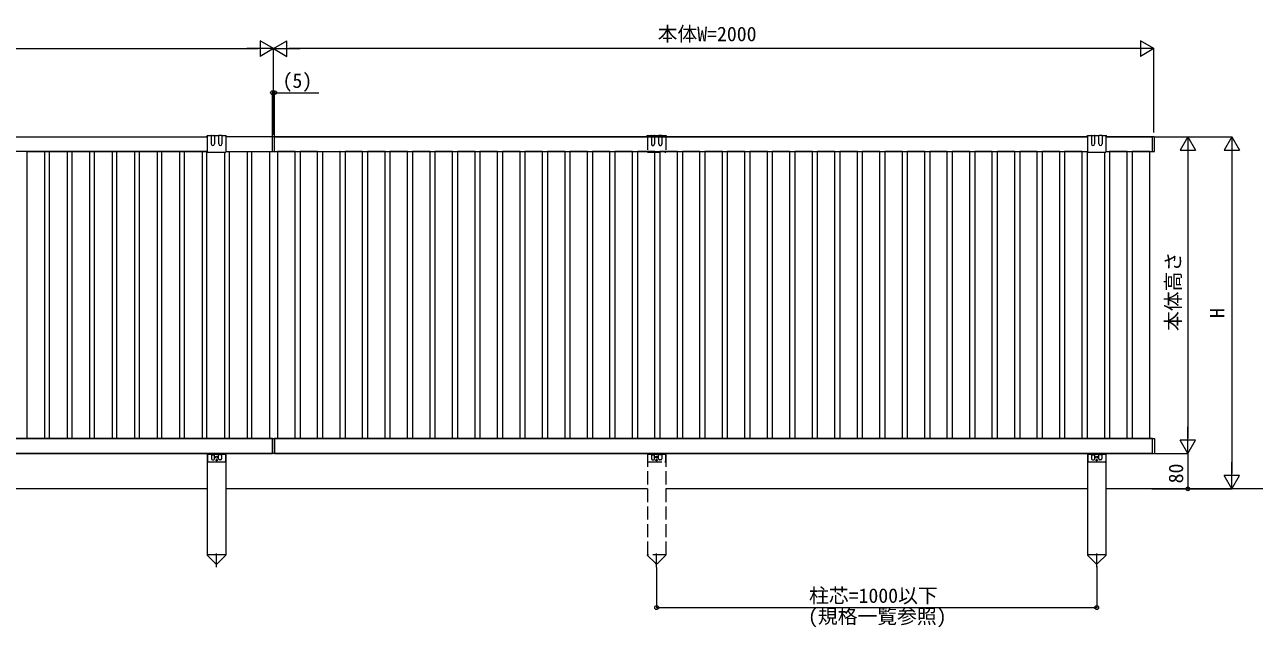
# Model space of a CAD drawing. Units: millimetres, scale not verified. Extents: x -3967 to 3967, y -2821 to 2821.
# Drawn here: x -266 to 2529, y -551 to 818 of the extents above; entities that cross this region are included whole.
import ezdxf
from ezdxf.enums import TextEntityAlignment as Align

# ---------------------------------------------------------------- set-up
doc = ezdxf.new("R2010")
doc.units = ezdxf.units.MM
doc.header["$LTSCALE"] = 10
doc.linetypes.add('CHAIN2', pattern=[12, 9, -1, 1, -1])
doc.linetypes.add('DASHED3', pattern=[4, 3, -1])
doc.layers.add('0-1_USER1', color=4, linetype='Continuous', lineweight=9)
doc.layers.add('0-3_YKK_11', color=6, linetype='Continuous', lineweight=9)
doc.styles.add('ＭＳ ゴシック', font='')
doc.styles.get('ＭＳ ゴシック').set_extended_font_data('MS Gothic')

msp = doc.modelspace()

# ---------------------------------------------------------------- linework, layer by layer
at = {"layer": '0-1_USER1'}
for p, q in [((-1549.55, 563.71), (149.45, 563.71)), ((149.45, 564.11), (147.49, 564.1)), ((158.45, 565.69), (149.45, 565.69)), ((149.45, 564.11), (149.45, 528.32)), ((158.45, 565.69), (158.45, 547.27)), ((159.45, 566.69), (164.45, 566.69)), ((165.45, 565.69), (165.45, 547.27)), ((175.45, 565.69), (165.45, 565.69)), ((175.45, 547.27), (175.45, 565.69)), ((181.45, 566.69), (176.45, 566.69)), ((182.45, 565.69), (182.45, 547.27)), ((191.45, 565.69), (182.45, 565.69)), ((191.45, 564.19), (191.45, 528.32)), ((193.39, 564.18), (191.45, 564.18)), ((297.45, 563.71), (191.45, 563.71)), ((297.45, 563.71), (191.45, 563.71)), ((297.45, 529.71), (297.45, 563.71)), ((301.95, 563.71), (297.95, 563.71)), ((297.95, 529.71), (297.95, 563.71)), ((301.95, 529.71), (301.95, 563.71)), ((2149.45, 563.71), (302.45, 563.71)), ((302.45, 529.71), (302.45, 563.71)), ((302.45, 563.71), (2149.45, 563.71)), ((2149.45, 564.11), (2147.49, 564.1)), ((2158.45, 565.69), (2149.45, 565.69)), ((2149.45, 564.19), (2149.45, 528.32)), ((2158.45, 565.69), (2158.45, 547.27)), ((2159.45, 566.69), (2164.45, 566.69)), ((2165.45, 565.69), (2165.45, 547.27)), ((2175.45, 565.69), (2165.45, 565.69)), ((2175.45, 547.27), (2175.45, 565.69)), ((2181.45, 566.69), (2176.45, 566.69)), ((2182.45, 565.69), (2182.45, 547.27)), ((2191.45, 565.69), (2182.45, 565.69)), ((2191.45, 564.19), (2191.45, 528.32)), ((2193.39, 564.18), (2191.45, 564.18)), ((2297.45, 563.71), (2191.45, 563.71)), ((2191.45, 563.71), (2297.45, 563.71)), ((2297.45, 529.71), (2297.45, 563.71)), ((2301.95, 563.71), (2297.45, 563.71)), ((2297.45, 529.71), (2297.45, 563.71)), ((2301.95, 529.71), (2301.95, 563.71)), ((149.45, 529.71), (-1549.55, 529.71)), ((-228.52, 529.71), (149.45, 529.71)), ((-228.52, 529.71), (-213.05, 529.71)), ((149.45, 528.32), (191.45, 528.32)), ((191.45, 529.71), (297.45, 529.71)), ((297.95, 529.71), (301.95, 529.71)), ((302.45, 529.71), (2149.45, 529.71)), ((302.45, 529.71), (2149.45, 529.71)), ((2149.45, 528.32), (2191.45, 528.32)), ((2191.45, 529.71), (2297.45, 529.71)), ((2191.45, 529.71), (2297.45, 529.71)), ((2297.45, 529.71), (2301.95, 529.71)), ((-1697.55, -122.29), (297.45, -122.29)), ((297.45, -122.29), (-1697.55, -122.29)), ((-213.05, -122.29), (-228.52, -122.29)), ((297.45, -156.29), (297.45, -122.29)), ((297.45, -156.29), (297.45, -122.29)), ((2297.45, -122.29), (302.45, -122.29)), ((302.45, -156.29), (302.45, -122.29)), ((302.45, -122.29), (2297.45, -122.29)), ((302.45, -156.29), (302.45, -122.29)), ((2297.45, -156.29), (2297.45, -122.29)), ((2301.95, -122.29), (2301.95, -156.29)), ((297.45, -156.29), (-1697.55, -156.29)), ((-1697.55, -156.29), (297.45, -156.29)), ((-228.52, -156.29), (297.45, -156.29)), ((149.45, -156.29), (149.45, -386.29)), ((149.95, -156.29), (149.95, -173.26)), ((149.95, -157.76), (158.95, -157.76)), ((158.95, -156.26), (158.95, -168.26)), ((159.95, -158.76), (164.95, -158.76)), ((165.95, -168.26), (165.95, -156.26)), ((165.95, -157.76), (174.95, -157.76)), ((174.95, -168.26), (174.95, -156.26)), ((180.95, -158.76), (175.95, -158.76)), ((181.95, -156.26), (181.95, -168.26)), ((181.95, -157.76), (190.95, -157.76)), ((190.95, -156.29), (190.95, -173.26)), ((191.45, -156.29), (191.45, -386.29)), ((302.45, -156.29), (2297.45, -156.29)), ((2297.45, -156.29), (302.45, -156.29)), ((2149.45, -156.29), (2149.45, -386.29)), ((2149.95, -156.29), (2149.95, -173.26)), ((2149.95, -157.76), (2158.95, -157.76)), ((2158.95, -156.26), (2158.95, -168.26)), ((2159.95, -158.76), (2164.95, -158.76)), ((2165.95, -168.26), (2165.95, -156.26)), ((2165.95, -157.76), (2174.95, -157.76)), ((2174.95, -168.26), (2174.95, -156.26)), ((2180.95, -158.76), (2175.95, -158.76)), ((2181.95, -156.26), (2181.95, -168.26)), ((2181.95, -157.76), (2190.95, -157.76)), ((2190.95, -156.29), (2190.95, -173.26)), ((2191.45, -156.29), (2191.45, -386.29)), ((2297.45, -156.29), (2301.95, -156.29)), ((151.95, -175.26), (188.95, -175.26)), ((160.95, -170.26), (163.95, -170.26)), ((179.95, -170.26), (176.95, -170.26)), ((2151.95, -175.26), (2188.95, -175.26)), ((2160.95, -170.26), (2163.95, -170.26)), ((2179.95, -170.26), (2176.95, -170.26)), ((149.45, -236.29), (-808.51, -236.29)), ((1149.45, -236.29), (191.45, -236.29)), ((2149.45, -236.29), (1191.45, -236.29)), ((2653.33, -236.29), (2191.45, -236.29)), ((191.65, -386.29), (149.25, -386.29)), ((149.25, -386.29), (149.25, -387.29)), ((149.25, -387.29), (166.92, -404.84)), ((191.65, -387.29), (173.97, -404.84)), ((191.65, -387.29), (191.65, -386.29)), ((2191.65, -386.29), (2149.25, -386.29)), ((2149.25, -386.29), (2149.25, -387.29)), ((2149.25, -387.29), (2166.92, -404.84)), ((2191.65, -387.29), (2173.97, -404.84)), ((2191.65, -387.29), (2191.65, -386.29))]:
    msp.add_line(p, q, dxfattribs=at)
at = {"layer": '0-1_USER1', "linetype": 'DASHED3'}
for p, q in [((1149.45, 564.11), (1147.49, 564.1)), ((1158.45, 565.69), (1149.45, 565.69)), ((1149.45, 564.11), (1149.45, 528.32)), ((1158.45, 565.69), (1158.45, 547.27)), ((1159.45, 566.69), (1164.45, 566.69)), ((1165.45, 565.69), (1165.45, 547.27)), ((1175.45, 565.69), (1165.45, 565.69)), ((1175.45, 547.27), (1175.45, 565.69)), ((1181.45, 566.69), (1176.45, 566.69)), ((1182.45, 565.69), (1182.45, 547.27)), ((1191.45, 565.69), (1182.45, 565.69)), ((1191.45, 564.19), (1191.45, 528.32)), ((1193.39, 564.18), (1191.45, 564.18)), ((1149.45, 528.32), (1191.45, 528.32)), ((1149.45, -156.29), (1149.45, -386.29)), ((1149.95, -156.29), (1149.95, -173.26)), ((1149.95, -157.76), (1158.95, -157.76)), ((1158.95, -156.26), (1158.95, -168.26)), ((1159.95, -158.76), (1164.95, -158.76)), ((1165.95, -168.26), (1165.95, -156.26)), ((1165.95, -157.76), (1174.95, -157.76)), ((1174.95, -168.26), (1174.95, -156.26)), ((1180.95, -158.76), (1175.95, -158.76)), ((1181.95, -156.26), (1181.95, -168.26)), ((1181.95, -157.76), (1190.95, -157.76)), ((1190.95, -156.29), (1190.95, -173.26)), ((1191.45, -156.29), (1191.45, -386.29)), ((1151.95, -175.26), (1188.95, -175.26)), ((1160.95, -170.26), (1163.95, -170.26)), ((1179.95, -170.26), (1176.95, -170.26)), ((1191.65, -386.29), (1149.25, -386.29)), ((1149.25, -386.29), (1149.25, -387.29)), ((1149.25, -387.29), (1166.92, -404.84)), ((1191.65, -387.29), (1173.97, -404.84)), ((1191.65, -387.29), (1191.65, -386.29))]:
    msp.add_line(p, q, dxfattribs=at)
at = {"layer": '0-1_USER1', "linetype": 'CHAIN2'}
for p, q in [((170.47, -414.05), (170.47, -383.09)), ((1170.47, -414.05), (1170.47, -383.09)), ((2170.47, -414.05), (2170.47, -383.09))]:
    msp.add_line(p, q, dxfattribs=at)
at = {"layer": '0-1_USER1'}
for points in [[(-220.17, -122.29), (-260.17, -122.29), (-260.17, 529.71), (-220.17, 529.71)], [(-169.07, -122.29), (-209.07, -122.29), (-209.07, 529.71), (-169.07, 529.71)], [(-117.97, -122.29), (-157.97, -122.29), (-157.97, 529.71), (-117.97, 529.71)], [(-66.87, -122.29), (-106.87, -122.29), (-106.87, 529.71), (-66.87, 529.71)], [(-15.77, -122.29), (-55.77, -122.29), (-55.77, 529.71), (-15.77, 529.71)], [(35.33, -122.29), (-4.67, -122.29), (-4.67, 529.71), (35.33, 529.71)], [(86.43, -122.29), (46.43, -122.29), (46.43, 529.71), (86.43, 529.71)], [(137.53, -122.29), (97.53, -122.29), (97.53, 529.71), (137.53, 529.71)], [(239.73, -122.29), (199.73, -122.29), (199.73, 529.71), (239.73, 529.71)], [(290.83, -122.29), (250.83, -122.29), (250.83, 529.71), (290.83, 529.71)], [(309.07, -122.29), (349.07, -122.29), (349.07, 529.71), (309.07, 529.71)], [(360.17, -122.29), (400.17, -122.29), (400.17, 529.71), (360.17, 529.71)], [(462.37, -122.29), (502.37, -122.29), (502.37, 529.71), (462.37, 529.71)], [(513.47, -122.29), (553.47, -122.29), (553.47, 529.71), (513.47, 529.71)], [(564.57, -122.29), (604.57, -122.29), (604.57, 529.71), (564.57, 529.71)], [(615.67, -122.29), (655.67, -122.29), (655.67, 529.71), (615.67, 529.71)], [(666.77, -122.29), (706.77, -122.29), (706.77, 529.71), (666.77, 529.71)], [(717.87, -122.29), (757.87, -122.29), (757.87, 529.71), (717.87, 529.71)], [(768.97, -122.29), (808.97, -122.29), (808.97, 529.71), (768.97, 529.71)], [(820.07, -122.29), (860.07, -122.29), (860.07, 529.71), (820.07, 529.71)], [(871.17, -122.29), (911.17, -122.29), (911.17, 529.71), (871.17, 529.71)], [(922.27, -122.29), (962.27, -122.29), (962.27, 529.71), (922.27, 529.71)], [(973.37, -122.29), (1013.37, -122.29), (1013.37, 529.71), (973.37, 529.71)], [(1024.47, -122.29), (1064.47, -122.29), (1064.47, 529.71), (1024.47, 529.71)], [(1075.57, -122.29), (1115.57, -122.29), (1115.57, 529.71), (1075.57, 529.71)], [(1126.67, -122.29), (1166.67, -122.29), (1166.67, 529.71), (1126.67, 529.71)], [(1177.77, -122.29), (1217.77, -122.29), (1217.77, 529.71), (1177.77, 529.71)], [(1228.87, -122.29), (1268.87, -122.29), (1268.87, 529.71), (1228.87, 529.71)], [(1279.97, -122.29), (1319.97, -122.29), (1319.97, 529.71), (1279.97, 529.71)], [(1331.07, -122.29), (1371.07, -122.29), (1371.07, 529.71), (1331.07, 529.71)], [(1382.17, -122.29), (1422.17, -122.29), (1422.17, 529.71), (1382.17, 529.71)], [(1433.27, -122.29), (1473.27, -122.29), (1473.27, 529.71), (1433.27, 529.71)], [(1484.37, -122.29), (1524.37, -122.29), (1524.37, 529.71), (1484.37, 529.71)], [(1535.47, -122.29), (1575.47, -122.29), (1575.47, 529.71), (1535.47, 529.71)], [(1586.57, -122.29), (1626.57, -122.29), (1626.57, 529.71), (1586.57, 529.71)], [(1637.67, -122.29), (1677.67, -122.29), (1677.67, 529.71), (1637.67, 529.71)], [(1688.77, -122.29), (1728.77, -122.29), (1728.77, 529.71), (1688.77, 529.71)], [(1739.87, -122.29), (1779.87, -122.29), (1779.87, 529.71), (1739.87, 529.71)], [(1790.97, -122.29), (1830.97, -122.29), (1830.97, 529.71), (1790.97, 529.71)], [(1842.07, -122.29), (1882.07, -122.29), (1882.07, 529.71), (1842.07, 529.71)], [(1893.17, -122.29), (1933.17, -122.29), (1933.17, 529.71), (1893.17, 529.71)], [(1944.27, -122.29), (1984.27, -122.29), (1984.27, 529.71), (1944.27, 529.71)], [(1995.37, -122.29), (2035.37, -122.29), (2035.37, 529.71), (1995.37, 529.71)], [(2046.47, -122.29), (2086.47, -122.29), (2086.47, 529.71), (2046.47, 529.71)], [(2097.57, -122.29), (2137.57, -122.29), (2137.57, 529.71), (2097.57, 529.71)], [(2199.77, -122.29), (2239.77, -122.29), (2239.77, 529.71), (2199.77, 529.71)], [(2250.87, -122.29), (2290.87, -122.29), (2290.87, 529.71), (2250.87, 529.71)], [(297.95, -122.29), (301.95, -122.29), (301.95, -156.29), (297.95, -156.29)]]:
    msp.add_lwpolyline(points, close=True, dxfattribs=at)
for points in [[(188.63, 528.32), (188.63, -122.29), (148.63, -122.29), (148.63, 529.71), (149.45, 529.71)], [(411.27, 528.32), (411.27, -122.29), (451.27, -122.29), (451.27, 529.71), (450.45, 529.71)], [(2149.45, 529.71), (2148.67, 529.71), (2148.67, -122.29), (2188.67, -122.29), (2188.67, 528.32)], [(2297.45, -156.29), (2297.45, -122.29), (2301.95, -122.29)]]:
    msp.add_lwpolyline(points, dxfattribs=at)
for centre, radius in [((170.45, -164.26), 2.1), ((2170.45, -164.26), 2.1), ((170.45, -171.26), 1.65), ((2170.45, -171.26), 1.65)]:
    msp.add_circle(centre, radius, dxfattribs=at)
at = {"layer": '0-1_USER1', "linetype": 'DASHED3'}
for centre, radius in [((1170.45, -164.26), 2.1), ((1170.45, -171.26), 1.65)]:
    msp.add_circle(centre, radius, dxfattribs=at)
at = {"layer": '0-1_USER1'}
for centre, radius, start, end in [((149.45, 563.69), 2, 90, 168.08278), ((159.45, 565.69), 1, 90, 180), ((164.45, 565.69), 1, 0, 90), ((176.45, 565.69), 1, 90, 180), ((181.45, 565.69), 1, 0, 90), ((191.45, 563.69), 2, 14.18269, 90), ((2149.45, 563.69), 2, 90, 168.08278), ((2159.45, 565.69), 1, 90, 180), ((2164.45, 565.69), 1, 0, 90), ((2176.45, 565.69), 1, 90, 180), ((2181.45, 565.69), 1, 0, 90), ((2191.45, 563.69), 2, 14.18269, 90), ((161.95, 547.27), 3.5, 180.00009, 359.99984), ((178.95, 547.27), 3.5, 180.00016, 359.99991), ((2161.95, 547.27), 3.5, 180.00009, 359.99984), ((2178.95, 547.27), 3.5, 180.00016, 359.99991), ((159.95, -157.76), 1, 180, 270), ((164.95, -157.76), 1, 270, 0), ((175.95, -157.76), 1, 180, 270), ((180.95, -157.76), 1, 270, 0), ((2159.95, -157.76), 1, 180, 270), ((2164.95, -157.76), 1, 270, 0), ((2175.95, -157.76), 1, 180, 270), ((2180.95, -157.76), 1, 270, 0), ((151.95, -173.26), 2, 180, 270), ((160.95, -168.26), 2, 180, 270), ((163.95, -168.26), 2, 270, 0), ((176.95, -168.26), 2, 180, 270), ((179.95, -168.26), 2, 270, 0), ((188.95, -173.26), 2, 270, 0), ((2151.95, -173.26), 2, 180, 270), ((2160.95, -168.26), 2, 180, 270), ((2163.95, -168.26), 2, 270, 0), ((2176.95, -168.26), 2, 180, 270), ((2179.95, -168.26), 2, 270, 0), ((2188.95, -173.26), 2, 270, 0), ((170.45, -401.29), 5, 225.20979, 314.79021), ((2170.45, -401.29), 5, 225.20979, 314.79021)]:
    msp.add_arc(centre, radius, start, end, dxfattribs=at)
at = {"layer": '0-1_USER1', "linetype": 'DASHED3'}
for centre, radius, start, end in [((1149.45, 563.69), 2, 90, 168.08278), ((1159.45, 565.69), 1, 90, 180), ((1164.45, 565.69), 1, 0, 90), ((1176.45, 565.69), 1, 90, 180), ((1181.45, 565.69), 1, 0, 90), ((1191.45, 563.69), 2, 14.18269, 90), ((1161.95, 547.27), 3.5, 180.00009, 359.99984), ((1178.95, 547.27), 3.5, 180.00016, 359.99991), ((1159.95, -157.76), 1, 180, 270), ((1164.95, -157.76), 1, 270, 0), ((1175.95, -157.76), 1, 180, 270), ((1180.95, -157.76), 1, 270, 0), ((1151.95, -173.26), 2, 180, 270), ((1160.95, -168.26), 2, 180, 270), ((1163.95, -168.26), 2, 270, 0), ((1176.95, -168.26), 2, 180, 270), ((1179.95, -168.26), 2, 270, 0), ((1188.95, -173.26), 2, 270, 0), ((1170.45, -401.29), 5, 225.20979, 314.79021)]:
    msp.add_arc(centre, radius, start, end, dxfattribs=at)
at = {"layer": '0-3_YKK_11'}
for p, q in [((-1665.05, 763.71), (264.95, 763.71)), ((299.95, 763.71), (239.33, 763.71)), ((299.95, 763.71), (269.64, 781.21)), ((269.64, 781.21), (269.64, 746.21)), ((299.95, 763.71), (269.64, 746.21)), ((299.95, 763.71), (330.26, 781.21)), ((299.95, 567.68), (299.95, 764.71)), ((299.95, 594.2), (299.95, 764.71)), ((299.95, 763.71), (330.26, 746.21)), ((299.95, 763.71), (360.57, 763.71)), ((330.26, 746.21), (330.26, 781.21)), ((2264.95, 763.71), (334.95, 763.71)), ((2299.95, 763.71), (2239.33, 763.71)), ((2299.95, 763.71), (2269.64, 781.21)), ((2269.64, 781.21), (2269.64, 746.21)), ((2299.95, 763.71), (2269.64, 746.21)), ((2299.95, 572.85), (2299.95, 764.71)), ((297.45, 564.71), (297.45, 664.71)), ((302.45, 564.71), (302.45, 664.71)), ((2303.45, 563.71), (2378.45, 563.71)), ((2303.45, 563.71), (2478.45, 563.71)), ((2377.45, 563.71), (2359.95, 533.4)), ((2377.45, 563.71), (2394.95, 533.4)), ((2377.45, 563.71), (2377.45, 503.09)), ((2477.45, 563.71), (2459.95, 533.4)), ((2477.45, 563.71), (2494.95, 533.4)), ((2477.45, 563.71), (2477.45, 503.09)), ((2359.95, 533.4), (2394.95, 533.4)), ((2459.95, 533.4), (2494.95, 533.4)), ((2377.45, 528.71), (2377.45, -121.29)), ((2477.45, 528.71), (2477.45, -201.29)), ((2377.45, -156.29), (2377.45, -95.67)), ((2377.45, -156.29), (2359.95, -125.98)), ((2394.95, -125.98), (2359.95, -125.98)), ((2377.45, -156.29), (2394.95, -125.98)), ((2303.45, -156.29), (2378.45, -156.29)), ((2303.45, -156.29), (2378.45, -156.29)), ((2377.45, -156.29), (2377.45, -236.29)), ((2477.45, -236.29), (2477.45, -175.67)), ((2477.45, -236.29), (2459.95, -205.98)), ((2494.95, -205.98), (2459.95, -205.98)), ((2477.45, -236.29), (2494.95, -205.98)), ((2295.45, -236.29), (2478.45, -236.29)), ((1170.45, -414.94), (1170.45, -507.29)), ((2170.45, -412.81), (2170.45, -507.29)), ((1170.45, -506.29), (2170.45, -506.29))]:
    msp.add_line(p, q, dxfattribs=at)
msp.add_lwpolyline([(297.45, 663.71), (302.45, 663.71), (403.05, 663.71)], dxfattribs=at)
for centre in [(297.45, 663.71), (302.45, 663.71), (2377.45, -236.29), (1170.45, -506.29), (2170.45, -506.29)]:
    msp.add_circle(centre, 4.25, dxfattribs=at)

# ---------------------------------------------------------------- texts
at = {"layer": '0-3_YKK_11', "style": 'ＭＳ ゴシック'}
for s, p in [('本体W=2000', (1172.75, 770.71)), ('(5)', (320.45, 664.71)), ('柱芯=1000以下', (1516.85, -505.29)), ('(規格一覧参照)', (1514.45, -552.29))]:
    msp.add_text(s, height=32.99, dxfattribs=at).set_placement(p, align=Align.BOTTOM_LEFT)
for s, p in [('本体高さ', (2370.45, 122.11)), ('H', (2470.45, 151.71)), ('80', (2376.78, -223.9))]:
    msp.add_text(s, height=32.99, rotation=90, dxfattribs=at).set_placement(p, align=Align.BOTTOM_LEFT)

doc.saveas('drawing.dxf')
